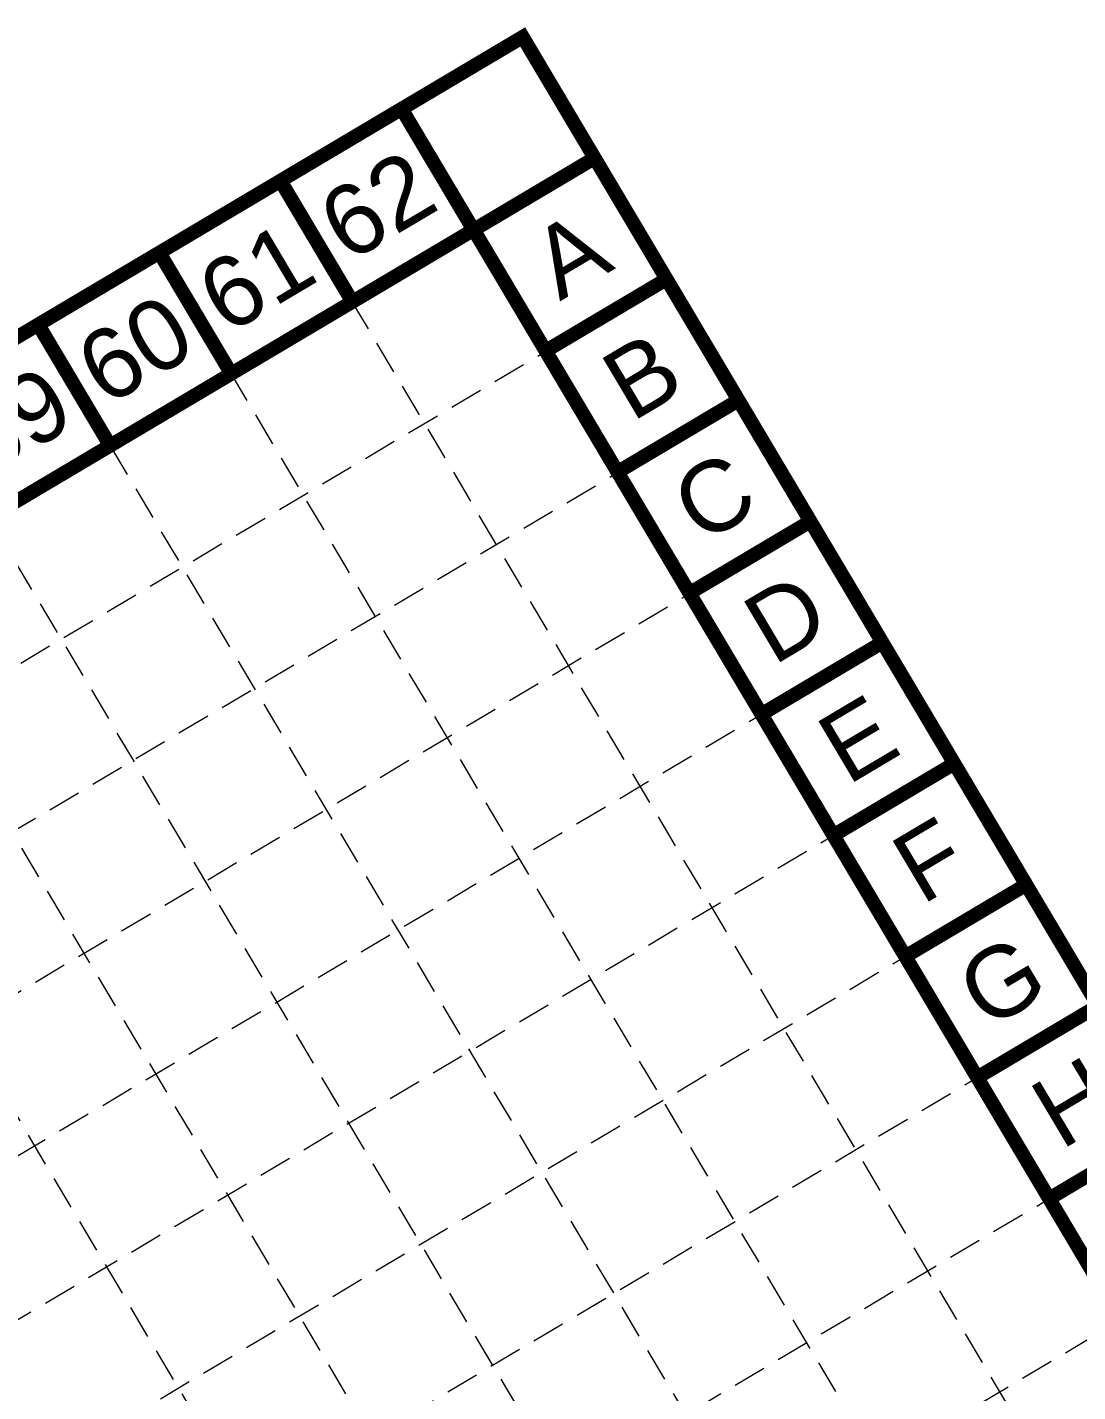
# Model space of a CAD drawing. Header units: inches. Extents: x 2527773 to 2531821, y 6906669 to 6910268.
# Drawn here: x 2530535 to 2530935, y 6909749 to 6910268 of the extents above; entities that cross this region are included whole.
import ezdxf
from ezdxf.enums import TextEntityAlignment as Align

# ---------------------------------------------------------------- set-up
doc = ezdxf.new("R2010")
doc.units = ezdxf.units.IN
doc.header["$MEASUREMENT"] = 0
doc.linetypes.add('HIDDEN', pattern=[0.009525, 0.00635, -0.003175])
doc.layers.add('BASE', color=7, linetype='Continuous')
doc.layers.add('GRID', color=254, linetype='HIDDEN')
doc.styles.get("Standard").update_dxf_attribs({"font": 'ARIAL.TTF'})

msp = doc.modelspace()

# ---------------------------------------------------------------- linework, layer by layer
at = {"layer": 'BASE', "color": 9}
msp.add_line((2530704.84, 6910191), (2531743.86, 6908441.35), dxfattribs=at)
at = {"layer": 'BASE', "const_width": 5.36}
for points in [[(2528870.47, 6906672.72), (2531817.24, 6908422.65), (2530723.54, 6910264.38), (2527776.77, 6908514.46)], [(2528889.08, 6906746.04), (2531744.04, 6908441.33), (2530704.89, 6910191.06), (2527850.59, 6908496.12)]]:
    msp.add_lwpolyline(points, close=True, dxfattribs=at)
for points in [[(2530750.88, 6910218.34), (2530723.54, 6910264.38)], [(2530704.84, 6910191), (2530677.5, 6910237.04)], [(2530750.88, 6910218.34), (2530704.84, 6910191)], [(2530658.79, 6910163.65), (2530631.45, 6910209.7)], [(2530612.75, 6910136.31), (2530585.41, 6910182.35)], [(2530778.22, 6910172.29), (2530732.18, 6910144.95)], [(2530566.71, 6910108.97), (2530539.37, 6910155.01)], [(2530805.57, 6910126.25), (2530759.52, 6910098.91)], [(2530832.91, 6910080.21), (2530786.87, 6910052.87)], [(2530860.25, 6910034.16), (2530814.21, 6910006.82)], [(2530887.59, 6909988.12), (2530841.55, 6909960.78)], [(2530914.94, 6909942.08), (2530868.89, 6909914.74)], [(2530942.28, 6909896.03), (2530896.24, 6909868.69)], [(2530969.62, 6909849.99), (2530923.58, 6909822.65)]]:
    msp.add_lwpolyline(points, dxfattribs=at)
at = {"layer": 'GRID', "color": 252, "linetype": 'HIDDEN', "lineweight": 0, "ltscale": 2000}
for p, q in [((2530658.26, 6910164.36), (2531615.82, 6908551.88)), ((2527879.28, 6908450.57), (2530733.97, 6910145.81)), ((2530612.22, 6910137.02), (2531569.78, 6908524.54)), ((2530566.71, 6910108.97), (2531523.82, 6908497.25)), ((2527906.62, 6908404.53), (2530761.31, 6910099.76)), ((2530520.66, 6910081.63), (2531477.78, 6908469.91)), ((2527933.97, 6908358.48), (2530788.65, 6910053.72)), ((2530474.62, 6910054.28), (2531431.73, 6908442.56)), ((2530428.58, 6910026.94), (2531385.69, 6908415.22)), ((2527959.52, 6908311.58), (2530814.21, 6910006.82)), ((2527986.87, 6908265.54), (2530841.55, 6909960.78)), ((2528014.21, 6908219.5), (2530868.89, 6909914.74)), ((2528041.55, 6908173.45), (2530896.24, 6909868.69)), ((2528068.89, 6908127.41), (2530923.58, 6909822.65)), ((2528096.24, 6908081.37), (2530950.92, 6909776.61))]:
    msp.add_line(p, q, dxfattribs=at)

# ---------------------------------------------------------------- texts
at = {"layer": 'BASE'}
for s, height, p in [('62', 26.775, (2530668.15, 6910200.35)), ('A', 26.78, (2530741.53, 6910181.65)), ('61', 26.775, (2530622.1, 6910173)), ('60', 26.775, (2530576.06, 6910145.66)), ('B', 26.78, (2530768.87, 6910135.6)), ('59', 26.775, (2530530.02, 6910118.32)), ('C', 26.78, (2530796.22, 6910089.56)), ('D', 26.78, (2530823.56, 6910043.52)), ('E', 26.78, (2530850.9, 6909997.47)), ('F', 26.78, (2530878.24, 6909951.43)), ('G', 26.78, (2530905.59, 6909905.39)), ('H', 26.78, (2530932.93, 6909859.34))]:
    msp.add_text(s, height=height, rotation=30.7037, dxfattribs=at).set_placement(p, align=Align.MIDDLE_CENTER)

doc.saveas('drawing.dxf')
